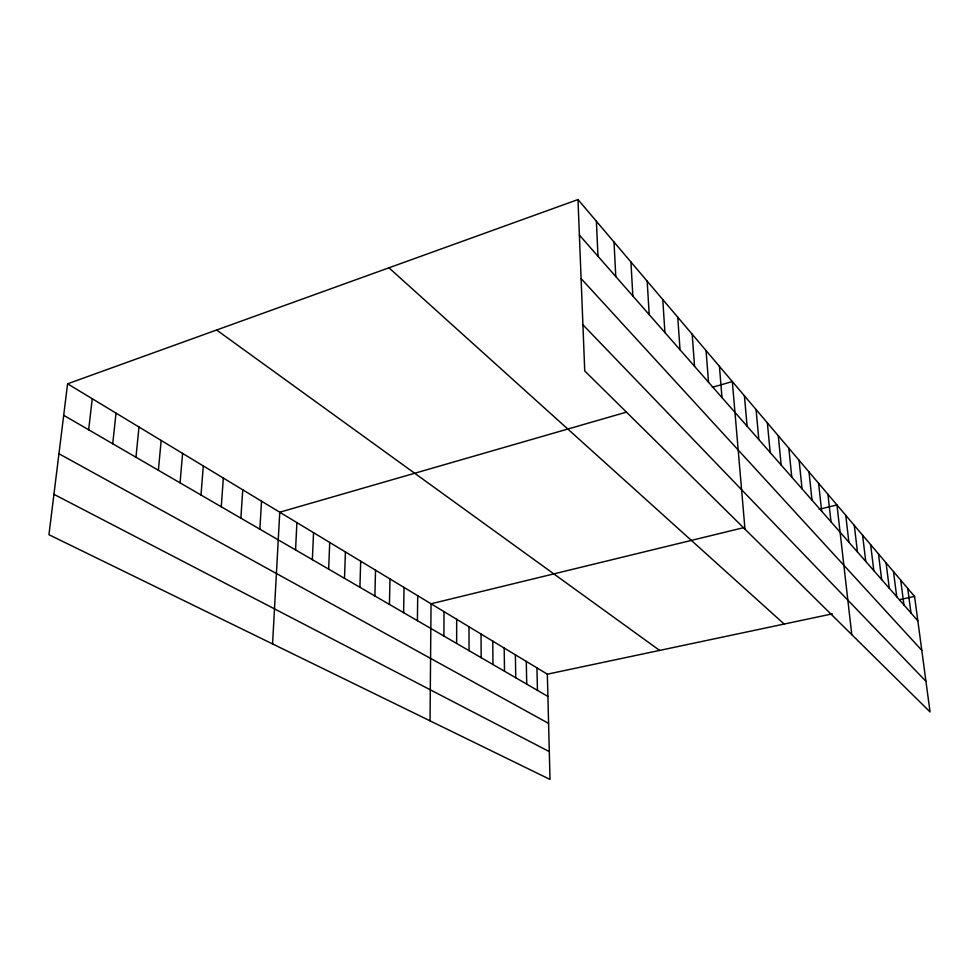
<?xml version="1.0" encoding="UTF-8"?>
<svg xmlns="http://www.w3.org/2000/svg" width="979" height="979" viewBox="0 0 979 979"><rect width="100%" height="100%" fill="white"/><g stroke="black" fill="none" stroke-linecap="round" stroke-linejoin="round"><path stroke-width="1.47" d="M456.642 643.448L456.679 619.291M443.903 636.044L444.025 611.642M430.038 720.838L431.041 603.786L744.15 527.546M417.409 620.662L417.715 595.721M403.617 612.646L404.033 587.437M389.446 604.422L389.972 578.932M374.884 595.966L375.532 570.182M359.917 587.278L360.688 561.2M344.51 578.332L345.416 551.96M328.663 569.142L329.715 542.452M312.35 559.67L313.549 532.674M295.56 549.917L296.906 522.59M272.566 643.925L279.761 512.213L626.511 412.098M259.851 529.186L261.54 501.199M240.871 518.16L242.755 489.818M221.266 506.779L223.347 478.07M201.013 495.019L203.302 465.943M180.063 482.855L182.583 453.399M158.39 470.275L161.156 440.428M135.971 457.254L138.981 427.015M112.732 443.768L116.024 413.114M88.661 429.781L92.246 398.722M67.588 383.805L48.95 534.705L550.002 779.431L547.347 674.176L67.588 383.805L577.989 199.569L914.57 596.456L930.05 711.929L584.732 370.943L577.989 199.569M712.296 387.329L732.329 381.553L744.97 529.174M819.203 509.276L836.972 504.956L851.791 634.649M547.347 674.176L832.285 613.87M899.615 599.613L914.57 596.456M53.943 494.322L549.305 751.615M58.948 453.742L548.595 723.395M63.696 415.292L547.91 696.436M216.604 330.009L659.638 650.411M388.932 267.805L784.155 624.051M582.909 324.771L925.95 681.323M581.098 278.599L921.802 650.337M579.384 235.07L917.837 620.796M907.729 588.379L910.984 612.989M900.704 580.094L903.947 604.973M893.484 571.589L896.727 596.737M886.068 562.839L889.299 588.269M878.457 553.857L881.663 579.568M870.625 544.63L873.819 570.635M862.572 535.134L865.754 561.432M854.288 525.356L857.445 551.96M845.758 515.309L848.891 542.219M827.928 494.285L831.012 521.844M818.603 483.296L821.662 511.185M808.997 471.951L812.007 500.183M799.084 460.265L802.058 488.839M788.841 448.198L791.778 477.128M778.281 435.741L781.156 465.025M767.365 422.867L770.192 452.531M756.069 409.552L758.847 439.595M744.407 395.797L747.112 426.22M719.43 366.354L721.988 397.596M706.055 350.58L708.527 382.251M692.177 334.206L694.552 366.33M677.749 317.208L680.038 349.772M662.771 299.537L664.925 332.566M647.18 281.157L649.212 314.651M630.941 262.017L632.838 295.988M614.029 242.07L615.779 276.543M596.395 221.278L597.973 256.253M536.945 667.886L537.447 690.354M526.286 661.437L526.726 684.137M515.382 654.829L515.749 677.762M504.209 648.074L504.503 671.227M492.767 641.135L492.988 664.545M481.032 634.037L481.178 657.68M469.002 626.756L469.063 650.656"/></g></svg>
